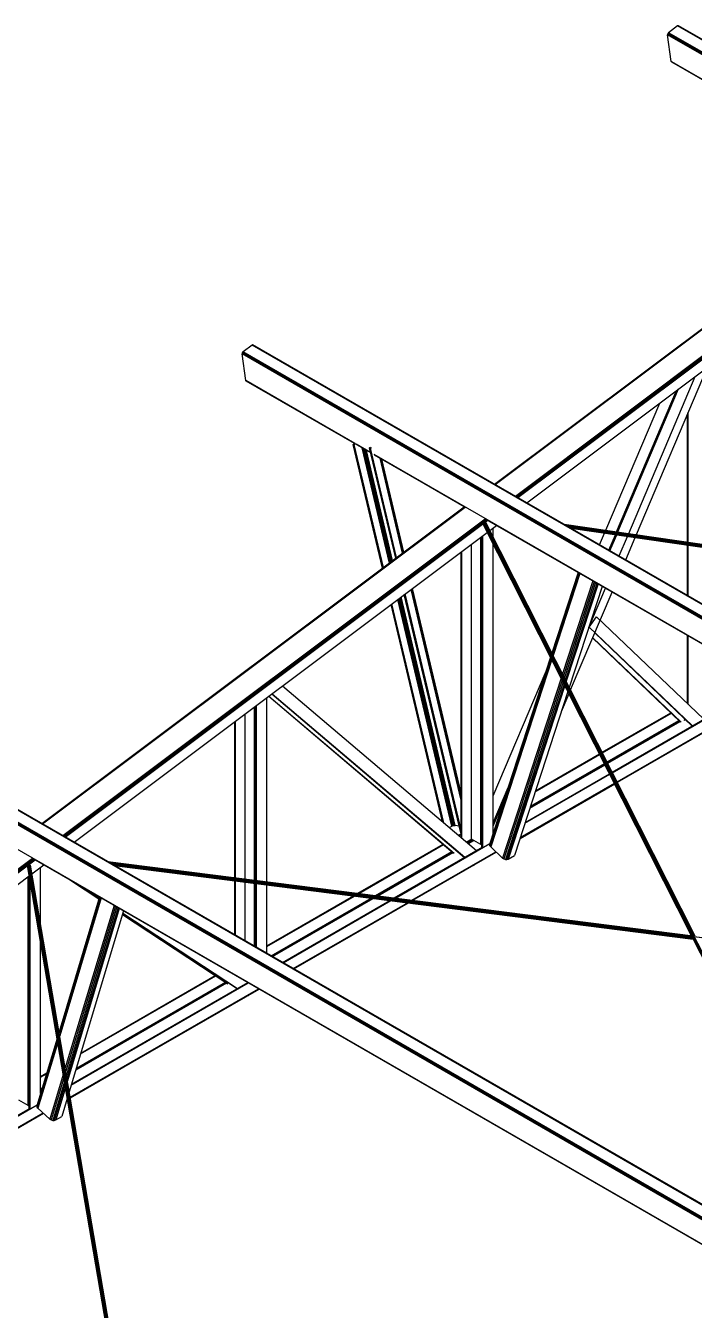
# Model space of a CAD drawing. Header units: millimetres. Extents: x 357 to 945, y 547 to 720.
# Drawn here: x 572.74 to 574.803, y 663.8 to 667.767 of the extents above; entities that cross this region are included whole.
import ezdxf

# ---------------------------------------------------------------- set-up
doc = ezdxf.new("R2010")
doc.units = ezdxf.units.MM
doc.layers.add('PLANTA-VIS', color=7, linetype='Continuous')

msp = doc.modelspace()

# ---------------------------------------------------------------- linework, layer by layer
at = {"layer": 'PLANTA-VIS', "extrusion": (6.79673e-13, 0.816497, 0.57735)}
for p, q in [((574.72024, 667.74055), (574.72018, 667.73892)), ((578.14965, 665.75892), (574.72018, 667.73892)), ((574.73177, 667.6568), (574.72018, 667.73892)), ((574.72083, 667.74233), (574.72024, 667.74055)), ((578.14971, 665.76055), (574.72024, 667.74055)), ((574.72185, 667.74399), (574.72083, 667.74233)), ((578.1503, 665.76233), (574.72083, 667.74233)), ((574.72315, 667.74528), (574.72185, 667.74399)), ((578.15131, 665.76399), (574.72185, 667.74399)), ((574.75111, 667.76629), (574.72315, 667.74528)), ((578.15262, 665.76528), (574.72315, 667.74528)), ((574.75249, 667.76702), (574.75111, 667.76629)), ((578.18058, 665.78629), (574.75111, 667.76629)), ((574.75374, 667.76706), (574.75249, 667.76702)), ((578.18196, 665.78701), (574.75249, 667.76702)), ((578.18321, 665.78705), (574.75374, 667.76706)), ((578.16124, 665.6768), (574.73177, 667.6568)), ((574.73223, 667.65557), (574.73177, 667.6568)), ((575.40621, 667.26645), (574.73223, 667.65557)), ((574.73317, 667.65493), (574.73223, 667.65557)), ((575.40573, 667.26663), (574.73317, 667.65493)), ((574.1865, 666.35152), (575.40576, 667.26665)), ((574.18706, 666.3512), (575.40651, 667.26646)), ((574.18841, 666.35042), (575.40803, 667.26581)), ((574.25063, 666.31449), (575.47025, 667.22989)), ((574.25253, 666.3134), (575.47198, 667.22866)), ((574.25472, 666.31213), (575.47399, 667.22726)), ((574.25685, 666.3109), (575.47609, 667.22601)), ((574.2586, 666.30989), (575.47784, 667.225)), ((574.28596, 666.29409), (575.47857, 667.18921)), ((573.40762, 666.75535), (573.40755, 666.75372)), ((576.83702, 664.77372), (573.40755, 666.75372)), ((573.41914, 666.67161), (573.40755, 666.75372)), ((573.40821, 666.75714), (573.40762, 666.75535)), ((576.83709, 664.77535), (573.40762, 666.75535)), ((573.40922, 666.7588), (573.40821, 666.75714)), ((576.83767, 664.77713), (573.40821, 666.75714)), ((573.41052, 666.76009), (573.40922, 666.7588)), ((576.83869, 664.77879), (573.40922, 666.7588)), ((573.43849, 666.7811), (573.41052, 666.76009)), ((576.83999, 664.78008), (573.41052, 666.76009)), ((573.43987, 666.78182), (573.43849, 666.7811)), ((576.86796, 664.80109), (573.43849, 666.7811)), ((573.44112, 666.78187), (573.43987, 666.78182)), ((576.86934, 664.80182), (573.43987, 666.78182)), ((576.87059, 664.80186), (573.44112, 666.78187)), ((574.62422, 666.19558), (574.84315, 666.7123)), ((573.75545, 666.47744), (573.41914, 666.67161)), ((573.41961, 666.67037), (573.41914, 666.67161)), ((573.75462, 666.47696), (573.41961, 666.67037)), ((573.42054, 666.66974), (573.41961, 666.67037)), ((573.75453, 666.47691), (573.42054, 666.66974)), ((574.60025, 666.19907), (574.80583, 666.68428)), ((574.56294, 666.20449), (574.74776, 666.6407)), ((574.56534, 666.20414), (574.7515, 666.6435)), ((574.56709, 666.20389), (574.75421, 666.64554)), ((574.52978, 666.20931), (574.69614, 666.60196)), ((574.78141, 666.17273), (574.78141, 666.56658)), ((574.78424, 666.17232), (574.78424, 666.57325)), ((573.75015, 666.47438), (573.75584, 666.47766)), ((573.75352, 666.47366), (573.75015, 666.47438)), ((573.8407, 666.09198), (573.75015, 666.47438)), ((573.75352, 666.47366), (573.75905, 666.47686)), ((573.84342, 666.09403), (573.75352, 666.47366)), ((573.8041, 666.44935), (573.75977, 666.47495)), ((573.80436, 666.44824), (573.76065, 666.47348)), ((573.80439, 666.44812), (573.7619, 666.47265)), ((573.86185, 666.10786), (573.77761, 666.46358)), ((573.86427, 666.10968), (573.78092, 666.46167)), ((573.86698, 666.11171), (573.78462, 666.45954)), ((573.86958, 666.11366), (573.78816, 666.45749)), ((573.87166, 666.11522), (573.791, 666.45586)), ((573.80071, 666.46368), (573.80399, 666.46557)), ((573.80408, 666.46297), (573.80071, 666.46368)), ((573.88148, 666.12259), (573.80071, 666.46368)), ((573.80408, 666.46297), (573.8072, 666.46477)), ((573.8842, 666.12463), (573.80408, 666.46297)), ((576.47781, 664.90568), (573.8154, 666.44283)), ((574.09359, 666.28125), (573.81628, 666.44136)), ((574.09311, 666.28143), (573.81753, 666.44053)), ((573.90262, 666.13846), (573.83324, 666.43147)), ((573.90549, 666.14061), (573.83715, 666.42921)), ((573.90683, 666.14162), (573.83898, 666.42815)), ((572.78996, 665.30335), (574.09314, 666.28145)), ((572.79053, 665.30302), (574.09389, 666.28126)), ((572.79187, 665.30224), (574.0954, 666.28062)), ((572.8541, 665.26632), (574.15763, 666.24469)), ((572.856, 665.26522), (574.15936, 666.24346)), ((572.85819, 665.26395), (574.16137, 666.24206)), ((572.86031, 665.26273), (574.16346, 666.24081)), ((572.86207, 665.26171), (574.16522, 666.2398)), ((574.80097, 664.95547), (574.15591, 666.23016)), ((575.38328, 663.80609), (574.15637, 666.23056)), ((574.80253, 664.95497), (574.15684, 666.23091)), ((574.80301, 664.95526), (574.15731, 666.2312)), ((574.80348, 664.95549), (574.15778, 666.23143)), ((574.80394, 664.95565), (574.15824, 666.23159)), ((574.80438, 664.95574), (574.15869, 666.23168)), ((574.8048, 664.95576), (574.1591, 666.2317)), ((574.80518, 664.95571), (574.15949, 666.23165)), ((574.80548, 664.95567), (574.15983, 666.23153)), ((576.47698, 664.9052), (574.15984, 666.243)), ((574.8057, 664.95565), (574.16014, 666.23134)), ((574.80584, 664.95563), (574.16039, 666.23108)), ((574.80588, 664.95562), (574.16059, 666.23076)), ((576.47689, 664.90515), (574.16209, 666.24161)), ((572.88943, 665.24592), (574.16414, 666.20266)), ((574.14749, 665.22997), (574.14749, 666.19016)), ((574.15032, 665.23119), (574.15032, 666.19229)), ((574.79488, 664.95702), (574.15329, 666.22485)), ((574.79518, 664.95698), (574.15332, 666.22535)), ((574.79465, 664.95705), (574.15332, 666.22438)), ((574.79557, 664.95693), (574.15341, 666.22589)), ((574.79452, 664.95707), (574.15341, 666.22395)), ((574.79602, 664.95688), (574.15356, 666.22645)), ((574.79447, 664.95707), (574.15356, 666.22358)), ((574.79655, 664.95681), (574.15376, 666.22701)), ((574.79713, 664.95674), (574.15401, 666.22758)), ((574.79776, 664.95665), (574.15432, 666.22814)), ((574.79847, 664.95648), (574.15466, 666.22869)), ((574.79925, 664.95622), (574.15505, 666.22922)), ((574.80009, 664.95588), (574.15546, 666.22971)), ((574.17188, 666.20847), (574.19258, 666.224)), ((574.18214, 666.18818), (574.18214, 666.21617)), ((574.40018, 666.22815), (576.15203, 665.97349)), ((574.40035, 666.22805), (576.15277, 665.97331)), ((574.4007, 666.22785), (576.15358, 665.97304)), ((574.40121, 666.22756), (576.15445, 665.97269)), ((574.40188, 666.22717), (576.15538, 665.97227)), ((574.4027, 666.22669), (576.15635, 665.97177)), ((574.40366, 666.22614), (578.11677, 665.68637)), ((574.40474, 666.22552), (576.15619, 665.97091)), ((574.40592, 666.22484), (576.15576, 665.97047)), ((574.40718, 666.22411), (576.15535, 665.96998)), ((574.40851, 666.22334), (576.15497, 665.96946)), ((574.40989, 666.22255), (576.15462, 665.96892)), ((574.41128, 666.22174), (576.15432, 665.96836)), ((574.41268, 666.22094), (576.15407, 665.96779)), ((574.41405, 666.22014), (576.15387, 665.96723)), ((574.41539, 666.21937), (576.15373, 665.96667)), ((574.41665, 666.21864), (576.15364, 665.96614)), ((574.41783, 666.21796), (576.15361, 665.96563)), ((574.41891, 666.21734), (576.15364, 665.96516)), ((574.41987, 666.21678), (576.15373, 665.96473)), ((574.4207, 666.21631), (576.15387, 665.96436)), ((574.42137, 666.21592), (576.15405, 665.96404)), ((574.42189, 666.21562), (576.15418, 665.9638)), ((574.42224, 666.21542), (576.15427, 665.96363)), ((574.42241, 666.21532), (576.15432, 665.96355)), ((574.51072, 666.16433), (574.52595, 666.20026)), ((574.53901, 666.148), (574.55911, 666.19544)), ((574.54105, 666.14682), (574.56151, 666.1951)), ((574.54254, 666.14596), (574.56325, 666.19484)), ((574.11497, 665.2556), (574.11497, 666.16575)), ((574.14396, 665.23886), (574.14396, 666.18751)), ((574.14679, 665.24049), (574.14679, 666.18963)), ((574.18214, 665.27313), (574.18214, 666.16709)), ((574.57083, 666.12963), (574.59641, 666.19002)), ((574.59128, 666.11782), (574.62039, 666.18654)), ((574.78141, 666.00805), (574.78141, 666.16313)), ((574.78424, 666.00641), (574.78424, 666.16272)), ((574.08315, 665.26998), (574.08315, 666.14187)), ((574.08597, 665.25838), (574.08597, 666.14399)), ((574.44462, 666.07848), (574.36354, 665.82972)), ((574.44467, 666.07846), (574.36358, 665.82965)), ((574.44644, 666.07743), (574.36486, 665.82712)), ((574.44966, 666.07558), (574.36718, 665.82253)), ((574.48971, 666.05245), (574.39613, 665.76533)), ((574.49388, 666.05005), (574.39914, 665.75938)), ((574.49836, 666.04746), (574.40238, 665.75297)), ((574.50249, 666.04507), (574.40537, 665.74707)), ((574.50563, 666.04326), (574.40764, 665.74259)), ((574.51868, 666.03573), (574.41706, 665.72396)), ((574.05425, 665.29534), (573.8884, 665.9957)), ((574.05683, 665.29651), (573.89083, 665.99753)), ((574.05983, 665.29732), (573.89354, 665.99956)), ((574.06282, 665.29765), (573.89614, 666.00151)), ((574.06531, 665.29746), (573.89822, 666.00307)), ((574.08235, 665.27433), (573.90804, 666.01044)), ((574.08315, 665.28449), (573.91076, 666.01248)), ((574.08315, 665.37613), (573.92918, 666.02631)), ((574.08315, 665.39037), (573.93204, 666.02846)), ((574.08315, 665.39706), (573.93339, 666.02947)), ((574.42106, 665.71607), (574.54906, 666.01819)), ((574.47746, 665.90927), (574.52861, 666.02999)), ((574.02605, 665.30927), (573.86726, 665.97983)), ((574.03006, 665.30586), (573.86998, 665.98187)), ((574.47842, 665.90957), (574.50102, 665.94226)), ((574.50102, 665.94226), (574.83228, 665.62533)), ((574.47842, 665.90957), (574.79687, 665.60489)), ((574.48906, 665.87658), (574.75939, 665.61795)), ((574.48939, 665.87734), (574.76222, 665.61631)), ((574.49562, 665.89204), (574.79617, 665.60448)), ((574.78141, 665.67399), (574.78141, 665.88404)), ((574.78424, 665.67128), (574.78424, 665.8824)), ((574.3594, 665.81682), (574.17095, 665.23864)), ((574.36068, 665.81429), (574.17181, 665.2348)), ((574.35936, 665.81689), (574.17204, 665.24215)), ((574.363, 665.8097), (574.17447, 665.23124)), ((574.18214, 665.38882), (574.34553, 665.77446)), ((575.47142, 663.75292), (572.04195, 665.73292)), ((575.4728, 663.75364), (572.04333, 665.73364)), ((575.47405, 663.75368), (572.04459, 665.73369)), ((573.5324, 665.7285), (574.13078, 665.22032)), ((574.39195, 665.7525), (574.21087, 665.19691)), ((574.39496, 665.74655), (574.21492, 665.19416)), ((574.3982, 665.74014), (574.21975, 665.19262)), ((574.40119, 665.73424), (574.22464, 665.19255)), ((574.40345, 665.72976), (574.22882, 665.19395)), ((574.55053, 665.46021), (575.03302, 665.73877)), ((574.5646, 665.43241), (575.06413, 665.72081)), ((574.56519, 665.43125), (575.06543, 665.72006)), ((574.5654, 665.43084), (575.06589, 665.7198)), ((575.44049, 663.72554), (572.01102, 665.70555)), ((575.44055, 663.72717), (572.01108, 665.70718)), ((575.44114, 663.72896), (572.01167, 665.70896)), ((575.44216, 663.73061), (572.01269, 665.71062)), ((575.44346, 663.7319), (572.01399, 665.71191)), ((573.48387, 665.12367), (573.48387, 665.69208)), ((573.48973, 665.69648), (574.05861, 665.21335)), ((573.49021, 665.69684), (574.06144, 665.21172)), ((573.49947, 665.70379), (574.09385, 665.199)), ((573.49995, 665.70415), (574.09439, 665.19931)), ((574.41288, 665.71113), (574.24792, 665.20497)), ((574.39261, 665.64894), (574.41619, 665.70459)), ((574.78065, 665.67472), (574.78141, 665.67516)), ((573.4167, 665.13221), (573.4167, 665.64166)), ((573.44569, 665.12853), (573.44569, 665.66342)), ((573.44852, 665.12817), (573.44852, 665.66554)), ((573.44922, 665.12808), (573.44922, 665.66607)), ((573.45205, 665.12772), (573.45205, 665.6682)), ((574.51856, 665.5234), (574.73038, 665.6457)), ((574.51952, 665.52151), (574.73198, 665.64417)), ((573.38488, 665.13626), (573.38488, 665.61778)), ((573.38771, 665.1359), (573.38771, 665.6199)), ((574.53359, 665.4937), (574.7554, 665.62176)), ((574.53403, 665.49283), (574.75613, 665.62106)), ((574.53455, 665.4918), (574.757, 665.62023)), ((574.53507, 665.49078), (574.75786, 665.61941)), ((574.5355, 665.48991), (574.75859, 665.61871)), ((574.54957, 665.46211), (574.84824, 665.63454)), ((574.77168, 665.62178), (574.77423, 665.62547)), ((574.31204, 665.40172), (574.51125, 665.51674)), ((574.31302, 665.40474), (574.5103, 665.51863)), ((574.29565, 665.35143), (574.52724, 665.48514)), ((574.2961, 665.35281), (574.5268, 665.48601)), ((574.29663, 665.35444), (574.52629, 665.48703)), ((574.29716, 665.35608), (574.52577, 665.48806)), ((574.29762, 665.35747), (574.52532, 665.48893)), ((574.28024, 665.30416), (574.54227, 665.45544)), ((574.28123, 665.30718), (574.54131, 665.45734)), ((574.18214, 665.30574), (574.22819, 665.41443)), ((574.265, 665.2574), (574.55714, 665.42607)), ((574.26522, 665.25806), (574.55693, 665.42648)), ((574.26582, 665.25991), (574.55634, 665.42764)), ((574.18214, 665.29972), (574.2197, 665.38836)), ((574.18214, 665.29535), (574.21352, 665.36942)), ((575.16148, 663.8112), (572.49939, 665.34816)), ((574.19728, 665.33547), (574.19974, 665.33688)), ((574.19866, 665.33871), (574.20111, 665.34012)), ((574.04723, 665.29128), (574.05425, 665.29534)), ((574.05425, 665.29534), (574.05683, 665.29651)), ((574.05683, 665.29651), (574.05983, 665.29732)), ((574.05983, 665.29732), (574.06282, 665.29765)), ((574.06282, 665.29765), (574.06531, 665.29746)), ((574.07748, 665.29488), (574.06531, 665.29746)), ((574.14679, 665.30876), (574.14749, 665.30917)), ((574.14679, 665.30538), (574.14749, 665.30705)), ((574.14679, 665.30631), (574.14731, 665.30661)), ((573.76443, 665.08801), (574.02742, 665.23984)), ((573.76791, 665.08757), (574.02913, 665.23838)), ((573.88034, 665.07328), (574.17187, 665.24159)), ((574.07527, 665.26747), (574.08315, 665.27202)), ((574.07698, 665.26601), (574.0835, 665.26977)), ((574.08315, 665.27416), (574.08235, 665.27433)), ((574.09965, 665.24676), (574.11497, 665.2556)), ((574.10217, 665.24462), (574.11807, 665.2538)), ((574.10296, 665.24395), (574.11905, 665.25324)), ((574.10389, 665.24316), (574.1202, 665.25258)), ((574.10482, 665.24237), (574.12134, 665.25191)), ((574.1056, 665.24171), (574.12231, 665.25135)), ((574.14396, 665.23886), (574.11497, 665.2556)), ((574.14396, 665.23886), (574.14679, 665.24049)), ((574.14749, 665.26006), (574.14679, 665.26047)), ((574.17095, 665.23864), (574.17204, 665.24215)), ((574.17181, 665.2348), (574.17095, 665.23864)), ((573.81891, 665.08108), (574.05432, 665.217)), ((573.82051, 665.08088), (574.05511, 665.21632)), ((573.8224, 665.08064), (574.05604, 665.21553)), ((573.82428, 665.0804), (574.05697, 665.21475)), ((573.82586, 665.0802), (574.05775, 665.21408)), ((573.87686, 665.07372), (574.14997, 665.2314)), ((573.93133, 665.06679), (574.1903, 665.21631)), ((573.93347, 665.06652), (574.19129, 665.21538)), ((573.93422, 665.06643), (574.19164, 665.21505)), ((574.17447, 665.23124), (574.17181, 665.2348)), ((574.21087, 665.19691), (574.17447, 665.23124)), ((574.22882, 665.19395), (574.24792, 665.20497)), ((571.45756, 664.21814), (572.76109, 665.19651)), ((571.45946, 664.21704), (572.76282, 665.19529)), ((571.46165, 664.21578), (572.76483, 665.19388)), ((571.46378, 664.21455), (572.76693, 665.19263)), ((571.46553, 664.21354), (572.76868, 665.19162)), ((573.01174, 663.61584), (572.74613, 665.16863)), ((573.01186, 663.61584), (572.74616, 665.16914)), ((573.01169, 663.61584), (572.74616, 665.16816)), ((573.01205, 663.61584), (572.74626, 665.16969)), ((573.01232, 663.61585), (572.74643, 665.17026)), ((573.01265, 663.61585), (572.74666, 665.17086)), ((573.01304, 663.61586), (572.74695, 665.17146)), ((573.01349, 663.61586), (572.7473, 665.17206)), ((573.01399, 663.61581), (572.74769, 665.17265)), ((573.01455, 663.61569), (572.74813, 665.17322)), ((573.01515, 663.6155), (572.7486, 665.17376)), ((573.01578, 663.61523), (572.74911, 665.17427)), ((573.01644, 663.6149), (572.74963, 665.17473)), ((573.07344, 663.28521), (572.75017, 665.17513)), ((573.0176, 663.61522), (572.75071, 665.17548)), ((573.01813, 663.61551), (572.75125, 665.17577)), ((573.01866, 663.61572), (572.75177, 665.17598)), ((573.01916, 663.61587), (572.75227, 665.17613)), ((573.01963, 663.61594), (572.75275, 665.1762)), ((573.02007, 663.61594), (572.75319, 665.17619)), ((573.02045, 663.61595), (572.75358, 665.17611)), ((573.02077, 663.61595), (572.75392, 665.17595)), ((573.02102, 663.61595), (572.75421, 665.17573)), ((573.0212, 663.61596), (572.75445, 665.17543)), ((573.0213, 663.61596), (572.75461, 665.17507)), ((573.02133, 663.61596), (572.75471, 665.17466)), ((572.75924, 665.1482), (572.79604, 665.17582)), ((575.16065, 663.81072), (572.7633, 665.19482)), ((575.16056, 663.81067), (572.76555, 665.19343)), ((572.7856, 664.99406), (572.7856, 665.16799)), ((572.99311, 665.18606), (574.79769, 664.95666)), ((572.99327, 665.18596), (574.7984, 664.9565)), ((572.9936, 665.18577), (574.79917, 664.95626)), ((572.99409, 665.18549), (574.8, 664.95593)), ((572.99473, 665.18512), (574.80088, 664.95553)), ((572.99551, 665.18467), (574.8018, 664.95506)), ((572.99642, 665.18415), (576.80295, 664.70028)), ((572.99745, 665.18355), (574.8016, 664.95422)), ((572.99857, 665.1829), (574.80116, 664.95376)), ((572.99978, 665.1822), (574.80074, 664.95327)), ((573.00105, 665.18147), (574.80036, 664.95275)), ((573.00237, 665.18071), (574.80001, 664.9522)), ((573.0037, 665.17994), (574.79971, 664.95164)), ((573.00504, 665.17917), (574.79945, 664.95107)), ((573.00636, 665.17841), (574.79925, 664.9505)), ((573.00763, 665.17767), (574.7991, 664.94995)), ((573.00885, 665.17697), (574.79901, 664.94941)), ((573.00998, 665.17632), (574.79898, 664.9489)), ((573.01102, 665.17572), (574.79901, 664.94843)), ((573.01194, 665.17519), (574.7991, 664.94801)), ((573.01273, 665.17473), (574.79925, 664.94763)), ((573.01338, 665.17435), (574.79941, 664.94732)), ((573.01388, 665.17406), (574.79953, 664.94708)), ((573.01422, 665.17387), (574.79961, 664.94692)), ((573.0144, 665.17377), (574.79966, 664.94683)), ((573.0144, 665.17376), (574.79966, 664.94683)), ((574.12285, 665.17513), (574.12268, 665.17523)), ((574.12271, 665.17525), (574.12285, 665.17513)), ((574.12285, 665.17513), (574.12306, 665.17545)), ((574.21087, 665.19691), (574.21492, 665.19416)), ((574.21492, 665.19416), (574.21975, 665.19262)), ((574.21975, 665.19262), (574.22464, 665.19255)), ((574.22464, 665.19255), (574.22882, 665.19395)), ((571.49289, 664.19774), (572.75068, 665.14178)), ((572.74742, 664.43257), (572.74742, 665.13933)), ((572.75025, 664.4342), (572.75025, 665.14146)), ((572.75096, 664.42368), (572.75096, 665.14013)), ((572.75379, 664.4249), (572.75379, 665.1236)), ((572.87845, 665.12825), (572.96596, 665.07061)), ((572.88128, 665.12661), (572.96601, 665.0708)), ((573.38488, 664.95987), (573.38488, 665.12667)), ((573.38771, 664.95824), (573.38771, 665.12631)), ((573.4167, 664.9415), (573.4167, 665.12263)), ((572.93573, 665.09518), (572.96712, 665.0745)), ((572.93855, 665.09355), (572.96718, 665.07469)), ((573.44569, 664.92476), (573.44569, 665.11894)), ((573.44852, 664.92313), (573.44852, 665.11858)), ((573.44922, 664.92272), (573.44922, 665.11849)), ((573.45205, 664.92109), (573.45205, 665.11813)), ((573.48387, 664.90271), (573.48387, 665.11409)), ((573.48387, 664.92603), (573.75083, 665.08015)), ((573.48387, 664.92358), (573.7543, 665.07971)), ((572.96778, 665.07667), (572.84274, 664.66003)), ((572.96948, 665.07569), (572.84347, 664.65578)), ((572.97265, 665.07386), (572.84482, 664.64787)), ((573.01247, 665.05087), (572.86178, 664.54872)), ((573.01663, 665.04847), (572.86355, 664.53836)), ((573.02114, 665.04586), (572.86548, 664.52713)), ((573.02532, 665.04345), (572.86726, 664.51672)), ((573.02853, 665.04159), (572.86862, 664.50872)), ((573.49692, 664.89518), (573.8053, 665.07323)), ((573.49789, 664.89462), (573.8069, 665.07302)), ((573.49905, 664.89395), (573.80879, 665.07278)), ((573.50019, 664.89329), (573.81067, 665.07255)), ((573.50116, 664.89273), (573.81226, 665.07234)), ((573.53227, 664.87477), (573.86325, 665.06586)), ((573.5344, 664.87355), (573.86673, 665.06542)), ((573.56551, 664.85558), (573.91773, 665.05894)), ((573.56681, 664.85483), (573.91986, 665.05867)), ((573.56727, 664.85457), (573.92061, 665.05857)), ((573.04199, 665.03383), (572.87435, 664.47522)), ((573.03866, 665.02273), (573.36087, 664.81051)), ((573.03872, 665.02292), (573.3637, 664.80888)), ((573.03982, 665.02662), (573.39271, 664.79419)), ((573.03988, 665.02681), (573.3929, 664.7943)), ((572.7856, 664.46962), (572.7856, 664.93757)), ((575.37484, 663.81096), (574.79898, 664.9489)), ((575.37525, 663.81073), (574.79901, 664.94941)), ((575.37455, 663.81113), (574.79901, 664.94843)), ((575.37576, 663.81043), (574.7991, 664.94995)), ((575.37437, 663.81124), (574.7991, 664.94801)), ((575.37636, 663.81009), (574.79925, 664.9505)), ((575.37431, 663.81127), (574.79925, 664.94763)), ((575.37705, 663.80969), (574.79945, 664.95107)), ((575.37782, 663.80924), (574.79971, 664.95164)), ((575.37865, 663.80876), (574.80001, 664.9522)), ((575.37953, 663.80826), (574.80036, 664.95275)), ((575.38045, 663.80773), (574.80074, 664.95327)), ((575.38139, 663.80718), (574.80116, 664.95376)), ((575.38234, 663.80664), (574.8016, 664.95422)), ((574.80253, 664.95497), (576.80341, 664.70063)), ((572.88062, 664.49609), (573.427, 664.81154)), ((572.88151, 664.49905), (573.42488, 664.81277)), ((572.89455, 664.5425), (573.35988, 664.81116)), ((572.89495, 664.54386), (573.35897, 664.81176)), ((572.89543, 664.54546), (573.3579, 664.81246)), ((572.89592, 664.54707), (573.35683, 664.81317)), ((572.89632, 664.54843), (573.35591, 664.81377)), ((572.90936, 664.59188), (573.32685, 664.83292)), ((572.91025, 664.59485), (573.32487, 664.83422)), ((572.87726, 664.45822), (573.45811, 664.79358)), ((572.8775, 664.45686), (573.45941, 664.79283)), ((572.87758, 664.45637), (573.45987, 664.79256)), ((573.42677, 664.77199), (573.42551, 664.77272)), ((573.42559, 664.77277), (573.42677, 664.77199)), ((573.42677, 664.77199), (573.42811, 664.77422)), ((572.83659, 664.63952), (572.77428, 664.43187)), ((572.83731, 664.63527), (572.77515, 664.42811)), ((572.83867, 664.62737), (572.77782, 664.4246)), ((572.7856, 664.52288), (572.80494, 664.53404)), ((572.7856, 664.52043), (572.80405, 664.53108)), ((572.85563, 664.52821), (572.81444, 664.39097)), ((572.75025, 664.50247), (572.75096, 664.50288)), ((572.75025, 664.50002), (572.75096, 664.50043)), ((572.7856, 664.48451), (572.79101, 664.48762)), ((572.7856, 664.48338), (572.7906, 664.48626)), ((572.7856, 664.48205), (572.79012, 664.48465)), ((572.8574, 664.51785), (572.81851, 664.38827)), ((572.85932, 664.50662), (572.82336, 664.3868)), ((572.8611, 664.49621), (572.82826, 664.38676)), ((572.86247, 664.48821), (572.83245, 664.38818)), ((572.74742, 664.43257), (572.71843, 664.44931)), ((572.75025, 664.46409), (572.75096, 664.4645)), ((572.75025, 664.46297), (572.75096, 664.46337)), ((572.75025, 664.46164), (572.75096, 664.46204)), ((572.75025, 664.46031), (572.75096, 664.46072)), ((572.75025, 664.45919), (572.75096, 664.4596)), ((572.7856, 664.48072), (572.78963, 664.48305)), ((572.7856, 664.47961), (572.78923, 664.4817)), ((572.8682, 664.45471), (572.85154, 664.3992)), ((572.86684, 664.45017), (572.86878, 664.4513)), ((572.86703, 664.45081), (572.8687, 664.45178)), ((572.86758, 664.45263), (572.86847, 664.45315)), ((571.92838, 663.94631), (572.7753, 664.43528)), ((571.95949, 663.92835), (572.79373, 664.40999)), ((571.96079, 663.9276), (572.79473, 664.40907)), ((571.96125, 663.92733), (572.79508, 664.40875)), ((572.08734, 664.04054), (572.75343, 664.42511)), ((572.74742, 664.43257), (572.75025, 664.4342)), ((572.77515, 664.42811), (572.77428, 664.43187)), ((572.77782, 664.4246), (572.77515, 664.42811)), ((572.81444, 664.39097), (572.77782, 664.4246)), ((572.81444, 664.39097), (572.81851, 664.38827)), ((572.81851, 664.38827), (572.82336, 664.3868)), ((572.82336, 664.3868), (572.82826, 664.38676)), ((572.82826, 664.38676), (572.83245, 664.38818)), ((572.83245, 664.38818), (572.85154, 664.3992))]:
    msp.add_line(p, q, dxfattribs=at)

doc.saveas('drawing.dxf')
